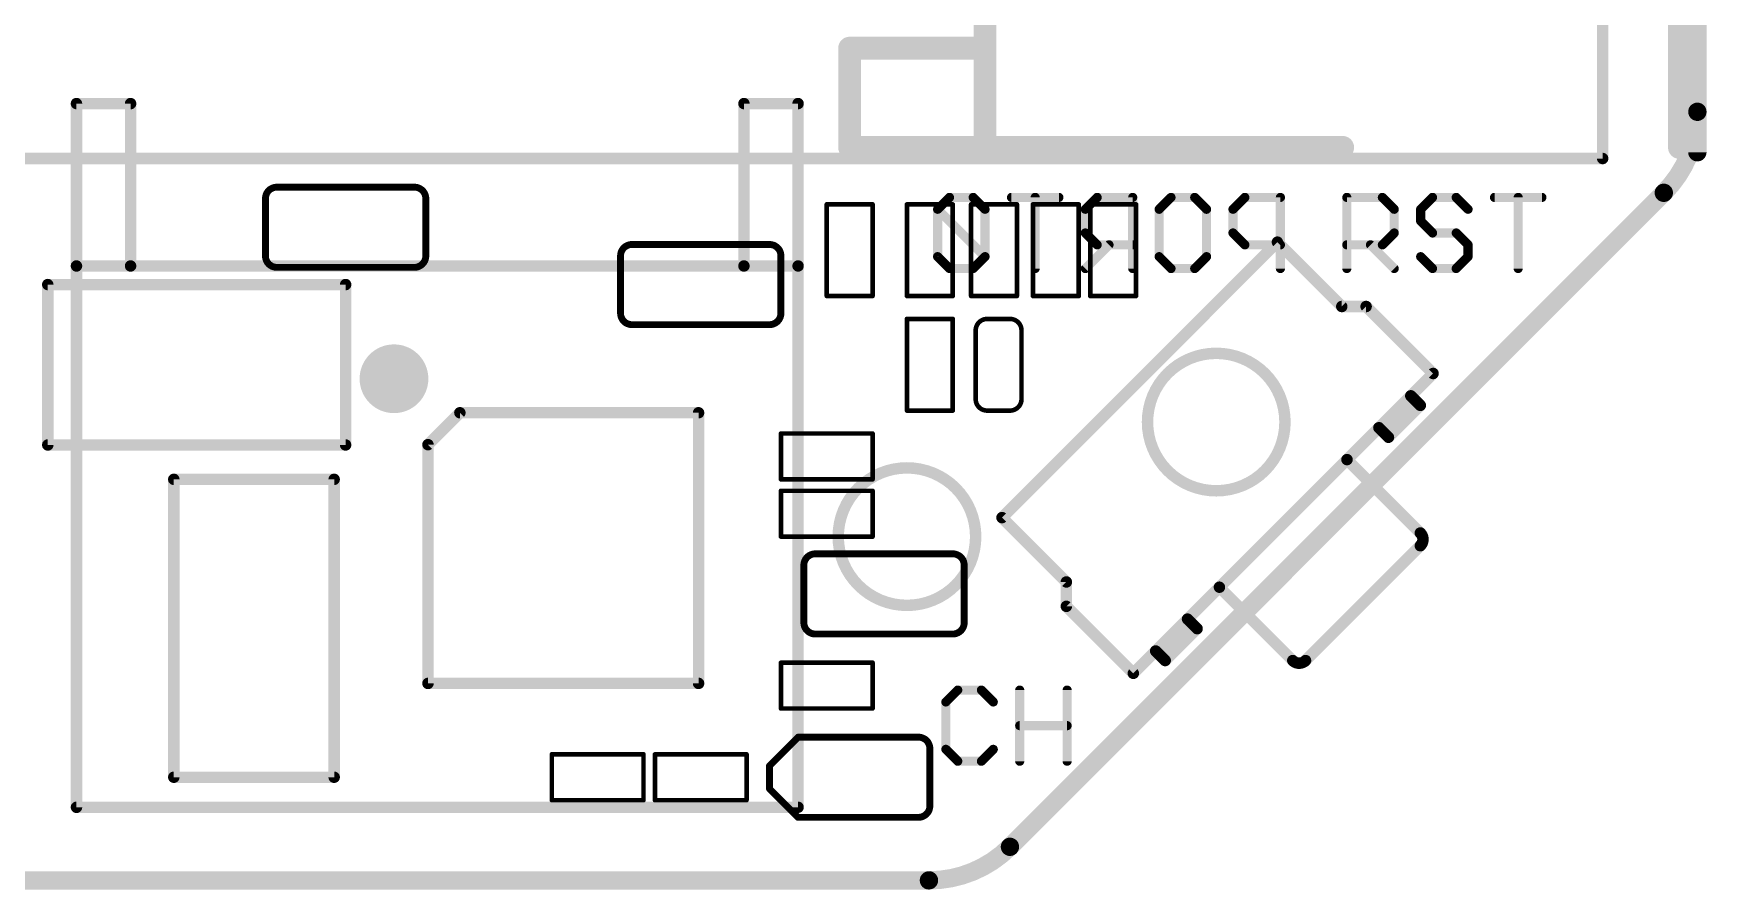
# Model space of a CAD drawing. Extents: x -0.5 to 59.7, y -5.4 to 61.3.
# Drawn here: x 9.62 to 28.17, y -0.1 to 9.39 of the extents above; entities that cross this region are included whole.
import ezdxf

# ---------------------------------------------------------------- set-up
doc = ezdxf.new("R2010")
doc.units = 0
for name, color, linetype in [('20', 213, 'CONTINUOUS'), ('21', 253, 'CONTINUOUS'), ('22', 140, 'CONTINUOUS')]:
    doc.layers.add(name, color=color, linetype=linetype)

msp = doc.modelspace()

# ---------------------------------------------------------------- linework, layer by layer
at = {"layer": '20', "const_width": 0.2032}
for points in [[(28.067, 8.519), (28.067, 26.797)], [(28.067, 8.519), (28.067, 8.0705)], [(20.446, 0.372), (27.695, 7.621)], [(6.2184, 0), (19.548, 0)]]:
    msp.add_lwpolyline(points, dxfattribs=at)
at = {"layer": '20'}
for points, const_width in [([(27.695, 7.621, 0.1989), (28.067, 8.519)], 0.2032), ([(28.1178, 8.519, 1), (28.0162, 8.519)], 0.1016), ([(28.1178, 8.519, 1), (28.0162, 8.519)], 0.1016), ([(28.0162, 8.519, 1), (28.1178, 8.519)], 0.1016), ([(28.0162, 8.0705, 1), (28.1178, 8.0705)], 0.1016), ([(27.6591, 7.6569, 1), (27.7309, 7.585)], 0.1016), ([(27.7309, 7.585, 1), (27.6591, 7.6569)], 0.1016), ([(19.548, 0, 0.1989), (20.446, 0.372)], 0.2032), ([(20.4101, 0.4079, 1), (20.482, 0.3361)], 0.1016), ([(20.482, 0.3361, 1), (20.4101, 0.4079)], 0.1016), ([(19.548, 0.0508, 1), (19.548, -0.0508)], 0.1016), ([(19.548, -0.0508, 1), (19.548, 0.0508)], 0.1016)]:
    msp.add_lwpolyline(points, format="xyb", dxfattribs=dict(at, const_width=const_width))
at = {"layer": '21'}
for points, const_width in [([(27.017, 8.001), (27.017, 22.101)], 0.127), ([(9.017, 8.001), (27.017, 8.001)], 0.127), ([(12.319, 7.6835), (13.843, 7.6835)], 0.0762), ([(24.1808, 6.7818), (24.1808, 7.5699)], 0.1016), ([(24.1808, 7.5699), (24.5748, 7.5699)], 0.1016), ([(24.5748, 7.5699), (24.7062, 7.4385)], 0.1016), ([(25.1307, 7.5699), (24.9994, 7.4385)], 0.1016), ([(25.3934, 7.5699), (25.1307, 7.5699)], 0.1016), ([(25.5248, 7.4385), (25.3934, 7.5699)], 0.1016), ([(25.818, 7.5699), (26.3433, 7.5699)], 0.1016), ([(26.0806, 6.7818), (26.0806, 7.5699)], 0.1016), ([(12.192, 6.9215), (12.192, 7.5565)], 0.0762), ([(13.97, 7.5565), (13.97, 6.9215)], 0.0762), ([(18.415, 7.493), (18.923, 7.493)], 0.0508), ([(18.415, 6.477), (18.415, 7.493)], 0.0508), ([(18.923, 7.493), (18.923, 6.477)], 0.0508), ([(19.304, 6.477), (19.304, 7.493)], 0.0508), ([(19.304, 7.493), (19.812, 7.493)], 0.0508), ([(19.812, 7.493), (19.812, 6.477)], 0.0508), ([(20.0152, 7.493), (20.5232, 7.493)], 0.0508), ([(20.0152, 6.477), (20.0152, 7.493)], 0.0508), ([(20.5232, 7.493), (20.5232, 6.477)], 0.0508), ([(20.701, 6.477), (20.701, 7.493)], 0.0508), ([(20.701, 7.493), (21.209, 7.493)], 0.0508), ([(21.209, 7.493), (21.209, 6.477)], 0.0508), ([(21.336, 7.493), (21.844, 7.493)], 0.0508), ([(21.336, 6.477), (21.336, 7.493)], 0.0508), ([(21.844, 7.493), (21.844, 6.477)], 0.0508), ([(24.7062, 7.4385), (24.7062, 7.1758)], 0.1016), ([(24.9994, 7.4385), (24.9994, 7.3072)], 0.1016), ([(24.9994, 7.3072), (25.1307, 7.1758)], 0.1016), ([(16.256, 7.0485), (17.78, 7.0485)], 0.0762), ([(20.3578, 4.0209), (23.4111, 7.0742)], 0.127), ([(23.4111, 7.0742), (24.1246, 6.3607)], 0.127), ([(24.5748, 7.0445), (24.1808, 7.0445)], 0.1016), ([(24.4435, 7.0445), (24.7062, 6.7818)], 0.1016), ([(24.7062, 7.1758), (24.5748, 7.0445)], 0.1016), ([(25.1307, 7.1758), (25.3934, 7.1758)], 0.1016), ([(25.3934, 7.1758), (25.5248, 7.0445)], 0.1016), ([(25.5248, 7.0445), (25.5248, 6.9131)], 0.1016), ([(16.129, 6.2865), (16.129, 6.9215)], 0.0762), ([(17.907, 6.9215), (17.907, 6.2865)], 0.0762), ([(25.1307, 6.7818), (24.9994, 6.9131)], 0.1016), ([(25.5248, 6.9131), (25.3934, 6.7818)], 0.1016), ([(13.843, 6.7945), (12.319, 6.7945)], 0.0762), ([(25.3934, 6.7818), (25.1307, 6.7818)], 0.1016), ([(9.779, 4.826), (9.779, 6.604)], 0.127), ([(9.779, 6.604), (13.081, 6.604)], 0.127), ([(13.081, 6.604), (13.081, 4.826)], 0.127), ([(18.923, 6.477), (18.415, 6.477)], 0.0508), ([(19.812, 6.477), (19.304, 6.477)], 0.0508), ([(20.5232, 6.477), (20.0152, 6.477)], 0.0508), ([(21.209, 6.477), (20.701, 6.477)], 0.0508), ([(21.844, 6.477), (21.336, 6.477)], 0.0508), ([(24.1246, 6.3607), (24.3947, 6.3607)], 0.127), ([(24.3947, 6.3607), (25.1372, 5.6182)], 0.127), ([(17.78, 6.1595), (16.256, 6.1595)], 0.0762), ([(19.304, 6.223), (19.812, 6.223)], 0.0508), ([(19.304, 5.207), (19.304, 6.223)], 0.0508), ([(19.812, 6.223), (19.812, 5.207)], 0.0508), ([(20.066, 5.334), (20.066, 6.096)], 0.0508), ([(20.193, 6.223), (20.447, 6.223)], 0.0508), ([(20.574, 6.096), (20.574, 5.334)], 0.0508), ([(24.8897, 5.3708), (25.1372, 5.6182)], 0.127), ([(24.5361, 5.0172), (24.8897, 5.3708)], 0.127), ([(24.9957, 5.2647), (24.8897, 5.3708)], 0.127), ([(13.994, 4.8294), (14.3476, 5.183)], 0.127), ([(14.3476, 5.183), (16.994, 5.183)], 0.127), ([(16.994, 5.183), (16.994, 2.183)], 0.127), ([(19.812, 5.207), (19.304, 5.207)], 0.0508), ([(20.447, 5.207), (20.193, 5.207)], 0.0508), ([(24.6422, 4.9111), (24.9957, 5.2647)], 0.127), ([(24.6422, 4.9818), (24.925, 5.2647)], 0.127), ([(24.1826, 4.6636), (24.5361, 5.0172)], 0.127), ([(24.5361, 5.0172), (24.6422, 4.9111)], 0.127), ([(13.081, 4.826), (9.779, 4.826)], 0.127), ([(13.994, 2.183), (13.994, 4.8294)], 0.127), ([(17.907, 4.445), (17.907, 4.953)], 0.0508), ([(17.907, 4.953), (18.923, 4.953)], 0.0508), ([(18.923, 4.953), (18.923, 4.445)], 0.0508), ([(24.1826, 4.6636), (22.7684, 3.2494)], 0.127), ([(24.1826, 4.6636), (24.9957, 3.8505)], 0.127), ([(11.176, 1.143), (11.176, 4.445)], 0.127), ([(11.176, 4.445), (12.954, 4.445)], 0.127), ([(12.954, 4.445), (12.954, 1.143)], 0.127), ([(18.923, 4.445), (17.907, 4.445)], 0.0508), ([(17.907, 3.81), (17.907, 4.318)], 0.0508), ([(17.907, 4.318), (18.923, 4.318)], 0.0508), ([(18.923, 4.318), (18.923, 3.81)], 0.0508), ([(21.0713, 3.3074), (20.3578, 4.0209)], 0.127), ([(18.923, 3.81), (17.907, 3.81)], 0.0508), ([(24.9957, 3.709), (23.7229, 2.4363)], 0.127), ([(18.161, 2.8575), (18.161, 3.4925)], 0.0762), ([(18.288, 3.6195), (19.812, 3.6195)], 0.0762), ([(19.939, 3.4925), (19.939, 2.8575)], 0.0762), ([(21.0713, 3.0373), (21.0713, 3.3074)], 0.127), ([(22.7684, 3.2494), (22.4148, 2.8959)], 0.127), ([(23.5815, 2.4363), (22.7684, 3.2494)], 0.127), ([(21.8138, 2.2948), (21.0713, 3.0373)], 0.127), ([(22.4148, 2.8959), (22.0612, 2.5423)], 0.127), ([(22.5209, 2.7898), (22.1673, 2.4363)], 0.127), ([(22.4502, 2.7898), (22.1673, 2.507)], 0.127), ([(22.4148, 2.8959), (22.5209, 2.7898)], 0.127), ([(19.812, 2.7305), (18.288, 2.7305)], 0.0762), ([(22.0612, 2.5423), (21.8138, 2.2948)], 0.127), ([(22.1673, 2.4363), (22.0612, 2.5423)], 0.127), ([(17.907, 1.905), (17.907, 2.413)], 0.0508), ([(17.907, 2.413), (18.923, 2.413)], 0.0508), ([(18.923, 2.413), (18.923, 1.905)], 0.0508), ([(16.994, 2.183), (13.994, 2.183)], 0.127), ([(19.8671, 2.1089), (19.7358, 1.9775)], 0.1016), ([(20.1298, 2.1089), (19.8671, 2.1089)], 0.1016), ([(20.2612, 1.9775), (20.1298, 2.1089)], 0.1016), ([(20.5544, 1.3208), (20.5544, 2.1089)], 0.1016), ([(21.0798, 2.1089), (21.0798, 1.3208)], 0.1016), ([(18.923, 1.905), (17.907, 1.905)], 0.0508), ([(19.7358, 1.9775), (19.7358, 1.4521)], 0.1016), ([(20.5544, 1.7148), (21.0798, 1.7148)], 0.1016), ([(17.78, 1.27), (18.0975, 1.5875)], 0.0762), ([(18.0975, 1.5875), (19.431, 1.5875)], 0.0762), ([(19.558, 1.4605), (19.558, 0.8255)], 0.0762), ([(19.7358, 1.4521), (19.8671, 1.3208)], 0.1016), ([(20.1298, 1.3208), (20.2612, 1.4521)], 0.1016), ([(15.367, 0.889), (15.367, 1.397)], 0.0508), ([(15.367, 1.397), (16.383, 1.397)], 0.0508), ([(16.383, 1.397), (16.383, 0.889)], 0.0508), ([(16.51, 0.889), (16.51, 1.397)], 0.0508), ([(16.51, 1.397), (17.526, 1.397)], 0.0508), ([(17.526, 1.397), (17.526, 0.889)], 0.0508), ([(17.78, 1.016), (17.78, 1.27)], 0.0762), ([(19.8671, 1.3208), (20.1298, 1.3208)], 0.1016), ([(12.954, 1.143), (11.176, 1.143)], 0.127), ([(18.0975, 0.6985), (17.78, 1.016)], 0.0762), ([(16.383, 0.889), (15.367, 0.889)], 0.0508), ([(17.526, 0.889), (16.51, 0.889)], 0.0508), ([(19.431, 0.6985), (18.0975, 0.6985)], 0.0762)]:
    msp.add_lwpolyline(points, dxfattribs=dict(at, const_width=const_width))
for points, const_width in [([(26.9853, 8.001, 1), (27.0488, 8.001)], 0.0635), ([(27.017, 7.9693, 1), (27.017, 8.0328)], 0.0635), ([(12.319, 7.6835, 0.4142), (12.192, 7.5565)], 0.0762), ([(12.319, 7.7026, 1), (12.319, 7.6645)], 0.0381), ([(12.319, 7.6645, 1), (12.319, 7.7026)], 0.0381), ([(13.843, 7.7026, 1), (13.843, 7.6645)], 0.0381), ([(13.97, 7.5565, 0.4142), (13.843, 7.6835)], 0.0762), ([(13.843, 7.6645, 1), (13.843, 7.7026)], 0.0381), ([(24.2062, 7.5699, 1), (24.1554, 7.5699)], 0.0508), ([(24.1808, 7.5953, 1), (24.1808, 7.5445)], 0.0508), ([(24.5928, 7.5878, 1), (24.5569, 7.5519)], 0.0508), ([(24.5748, 7.5445, 1), (24.5748, 7.5953)], 0.0508), ([(25.1307, 7.5953, 1), (25.1307, 7.5445)], 0.0508), ([(25.1487, 7.5519, 1), (25.1128, 7.5878)], 0.0508), ([(25.4114, 7.5878, 1), (25.3755, 7.5519)], 0.0508), ([(25.3934, 7.5445, 1), (25.3934, 7.5953)], 0.0508), ([(25.818, 7.5953, 1), (25.818, 7.5445)], 0.0508), ([(26.106, 7.5699, 1), (26.0552, 7.5699)], 0.0508), ([(26.3433, 7.5445, 1), (26.3433, 7.5953)], 0.0508), ([(12.2111, 7.5565, 1), (12.173, 7.5565)], 0.0381), ([(12.173, 7.5565, 1), (12.2111, 7.5565)], 0.0381), ([(13.9891, 7.5565, 1), (13.951, 7.5565)], 0.0381), ([(13.951, 7.5565, 1), (13.9891, 7.5565)], 0.0381), ([(18.415, 7.5057, 1), (18.415, 7.4803)], 0.0254), ([(18.4277, 7.493, 1), (18.4023, 7.493)], 0.0254), ([(18.9357, 7.493, 1), (18.9103, 7.493)], 0.0254), ([(18.923, 7.4803, 1), (18.923, 7.5057)], 0.0254), ([(19.3167, 7.493, 1), (19.2913, 7.493)], 0.0254), ([(19.304, 7.5057, 1), (19.304, 7.4803)], 0.0254), ([(19.8247, 7.493, 1), (19.7993, 7.493)], 0.0254), ([(19.812, 7.4803, 1), (19.812, 7.5057)], 0.0254), ([(20.0152, 7.5057, 1), (20.0152, 7.4803)], 0.0254), ([(20.0279, 7.493, 1), (20.0025, 7.493)], 0.0254), ([(20.5359, 7.493, 1), (20.5105, 7.493)], 0.0254), ([(20.5232, 7.4803, 1), (20.5232, 7.5057)], 0.0254), ([(20.7137, 7.493, 1), (20.6883, 7.493)], 0.0254), ([(20.701, 7.5057, 1), (20.701, 7.4803)], 0.0254), ([(21.2217, 7.493, 1), (21.1963, 7.493)], 0.0254), ([(21.209, 7.4803, 1), (21.209, 7.5057)], 0.0254), ([(21.336, 7.5057, 1), (21.336, 7.4803)], 0.0254), ([(21.3487, 7.493, 1), (21.3233, 7.493)], 0.0254), ([(21.8567, 7.493, 1), (21.8313, 7.493)], 0.0254), ([(21.844, 7.4803, 1), (21.844, 7.5057)], 0.0254), ([(24.7316, 7.4385, 1), (24.6808, 7.4385)], 0.0508), ([(24.6882, 7.4206, 1), (24.7241, 7.4565)], 0.0508), ([(25.0248, 7.4385, 1), (24.974, 7.4385)], 0.0508), ([(24.9814, 7.4565, 1), (25.0173, 7.4206)], 0.0508), ([(25.5068, 7.4206, 1), (25.5427, 7.4565)], 0.0508), ([(25.0173, 7.3251, 1), (24.9814, 7.2892)], 0.0508), ([(24.974, 7.3072, 1), (25.0248, 7.3072)], 0.0508), ([(16.256, 7.0485, 0.4142), (16.129, 6.9215)], 0.0762), ([(16.256, 7.0676, 1), (16.256, 7.0295)], 0.0381), ([(16.256, 7.0295, 1), (16.256, 7.0676)], 0.0381), ([(17.907, 6.9215, 0.4142), (17.78, 7.0485)], 0.0762), ([(17.78, 7.0676, 1), (17.78, 7.0295)], 0.0381), ([(17.78, 7.0295, 1), (17.78, 7.0676)], 0.0381), ([(23.4336, 7.0966, 1), (23.3887, 7.0517)], 0.0635), ([(23.4336, 7.0517, 1), (23.3887, 7.0966)], 0.0635), ([(24.1808, 7.0699, 1), (24.1808, 7.0191)], 0.0508), ([(24.4615, 7.0625, 1), (24.4255, 7.0265)], 0.0508), ([(24.5569, 7.0625, 1), (24.5928, 7.0265)], 0.0508), ([(24.5748, 7.0191, 1), (24.5748, 7.0699)], 0.0508), ([(24.6808, 7.1758, 1), (24.7316, 7.1758)], 0.0508), ([(24.7241, 7.1579, 1), (24.6882, 7.1938)], 0.0508), ([(25.1307, 7.2012, 1), (25.1307, 7.1504)], 0.0508), ([(25.1128, 7.1579, 1), (25.1487, 7.1938)], 0.0508), ([(25.4114, 7.1938, 1), (25.3755, 7.1579)], 0.0508), ([(25.3934, 7.1504, 1), (25.3934, 7.2012)], 0.0508), ([(25.5502, 7.0445, 1), (25.4994, 7.0445)], 0.0508), ([(25.5068, 7.0265, 1), (25.5427, 7.0625)], 0.0508), ([(12.192, 6.9215, 0.4142), (12.319, 6.7945)], 0.0762), ([(12.2111, 6.9215, 1), (12.173, 6.9215)], 0.0381), ([(12.173, 6.9215, 1), (12.2111, 6.9215)], 0.0381), ([(13.843, 6.7945, 0.4142), (13.97, 6.9215)], 0.0762), ([(13.9891, 6.9215, 1), (13.951, 6.9215)], 0.0381), ([(13.951, 6.9215, 1), (13.9891, 6.9215)], 0.0381), ([(16.1481, 6.9215, 1), (16.11, 6.9215)], 0.0381), ([(16.11, 6.9215, 1), (16.1481, 6.9215)], 0.0381), ([(17.9261, 6.9215, 1), (17.888, 6.9215)], 0.0381), ([(17.888, 6.9215, 1), (17.9261, 6.9215)], 0.0381), ([(25.0173, 6.9311, 1), (24.9814, 6.8952)], 0.0508), ([(25.4994, 6.9131, 1), (25.5502, 6.9131)], 0.0508), ([(25.5427, 6.8952, 1), (25.5068, 6.9311)], 0.0508), ([(12.319, 6.8136, 1), (12.319, 6.7755)], 0.0381), ([(12.319, 6.7755, 1), (12.319, 6.8136)], 0.0381), ([(13.843, 6.8136, 1), (13.843, 6.7755)], 0.0381), ([(13.843, 6.7755, 1), (13.843, 6.8136)], 0.0381), ([(24.1554, 6.7818, 1), (24.2062, 6.7818)], 0.0508), ([(24.6882, 6.7638, 1), (24.7241, 6.7998)], 0.0508), ([(25.1307, 6.8072, 1), (25.1307, 6.7564)], 0.0508), ([(25.1128, 6.7638, 1), (25.1487, 6.7998)], 0.0508), ([(25.3755, 6.7998, 1), (25.4114, 6.7638)], 0.0508), ([(25.3934, 6.7564, 1), (25.3934, 6.8072)], 0.0508), ([(26.0552, 6.7818, 1), (26.106, 6.7818)], 0.0508), ([(9.8108, 6.604, 1), (9.7472, 6.604)], 0.0635), ([(9.779, 6.6357, 1), (9.779, 6.5723)], 0.0635), ([(13.1128, 6.604, 1), (13.0493, 6.604)], 0.0635), ([(13.081, 6.5723, 1), (13.081, 6.6357)], 0.0635), ([(18.415, 6.4897, 1), (18.415, 6.4643)], 0.0254), ([(18.923, 6.4643, 1), (18.923, 6.4897)], 0.0254), ([(19.304, 6.4897, 1), (19.304, 6.4643)], 0.0254), ([(19.812, 6.4643, 1), (19.812, 6.4897)], 0.0254), ([(20.0152, 6.4897, 1), (20.0152, 6.4643)], 0.0254), ([(20.5232, 6.4643, 1), (20.5232, 6.4897)], 0.0254), ([(20.701, 6.4897, 1), (20.701, 6.4643)], 0.0254), ([(21.209, 6.4643, 1), (21.209, 6.4897)], 0.0254), ([(21.336, 6.4897, 1), (21.336, 6.4643)], 0.0254), ([(21.844, 6.4643, 1), (21.844, 6.4897)], 0.0254), ([(16.129, 6.2865, 0.4142), (16.256, 6.1595)], 0.0762), ([(16.1481, 6.2865, 1), (16.11, 6.2865)], 0.0381), ([(17.78, 6.1595, 0.4142), (17.907, 6.2865)], 0.0762), ([(17.9261, 6.2865, 1), (17.888, 6.2865)], 0.0381), ([(18.4023, 6.477, 1), (18.4277, 6.477)], 0.0254), ([(18.9103, 6.477, 1), (18.9357, 6.477)], 0.0254), ([(19.2913, 6.477, 1), (19.3167, 6.477)], 0.0254), ([(19.7993, 6.477, 1), (19.8247, 6.477)], 0.0254), ([(20.0025, 6.477, 1), (20.0279, 6.477)], 0.0254), ([(20.5105, 6.477, 1), (20.5359, 6.477)], 0.0254), ([(20.6883, 6.477, 1), (20.7137, 6.477)], 0.0254), ([(21.1963, 6.477, 1), (21.2217, 6.477)], 0.0254), ([(21.3233, 6.477, 1), (21.3487, 6.477)], 0.0254), ([(21.8313, 6.477, 1), (21.8567, 6.477)], 0.0254), ([(24.1246, 6.3925, 1), (24.1246, 6.329)], 0.0635), ([(24.1021, 6.3382, 1), (24.147, 6.3832)], 0.0635), ([(24.4172, 6.3832, 1), (24.3722, 6.3382)], 0.0635), ([(24.3947, 6.329, 1), (24.3947, 6.3925)], 0.0635), ([(16.11, 6.2865, 1), (16.1481, 6.2865)], 0.0381), ([(16.256, 6.1786, 1), (16.256, 6.1405)], 0.0381), ([(16.256, 6.1405, 1), (16.256, 6.1786)], 0.0381), ([(17.78, 6.1786, 1), (17.78, 6.1405)], 0.0381), ([(17.78, 6.1405, 1), (17.78, 6.1786)], 0.0381), ([(17.888, 6.2865, 1), (17.9261, 6.2865)], 0.0381), ([(19.304, 6.2357, 1), (19.304, 6.2103)], 0.0254), ([(19.3167, 6.223, 1), (19.2913, 6.223)], 0.0254), ([(19.8247, 6.223, 1), (19.7993, 6.223)], 0.0254), ([(19.812, 6.2103, 1), (19.812, 6.2357)], 0.0254), ([(20.193, 6.223, 0.4142), (20.066, 6.096)], 0.0508), ([(20.0787, 6.096, 1), (20.0533, 6.096)], 0.0254), ([(20.193, 6.2357, 1), (20.193, 6.2103)], 0.0254), ([(20.193, 6.2103, 1), (20.193, 6.2357)], 0.0254), ([(20.574, 6.096, 0.4142), (20.447, 6.223)], 0.0508), ([(20.447, 6.2357, 1), (20.447, 6.2103)], 0.0254), ([(20.447, 6.2103, 1), (20.447, 6.2357)], 0.0254), ([(20.5867, 6.096, 1), (20.5613, 6.096)], 0.0254), ([(13.617, 5.3695, 1), (13.617, 5.7505, 1), (13.617, 5.3695)], 0.381), ([(20.0533, 6.096, 1), (20.0787, 6.096)], 0.0254), ([(20.5613, 6.096, 1), (20.5867, 6.096)], 0.0254), ([(25.1596, 5.5958, 1), (25.1147, 5.6407)], 0.0635), ([(25.1147, 5.5958, 1), (25.1596, 5.6407)], 0.0635), ([(24.9121, 5.3932, 1), (24.8672, 5.3483)], 0.0635), ([(24.8672, 5.3932, 1), (24.9121, 5.3483)], 0.0635), ([(24.9121, 5.3483, 1), (24.8672, 5.3932)], 0.0635), ([(14.3476, 5.2147, 1), (14.3476, 5.1513)], 0.0635), ([(14.37, 5.1605, 1), (14.3251, 5.2055)], 0.0635), ([(17.0257, 5.183, 1), (16.9623, 5.183)], 0.0635), ([(16.994, 5.1513, 1), (16.994, 5.2147)], 0.0635), ([(19.304, 5.2197, 1), (19.304, 5.1943)], 0.0254), ([(19.2913, 5.207, 1), (19.3167, 5.207)], 0.0254), ([(19.7993, 5.207, 1), (19.8247, 5.207)], 0.0254), ([(19.812, 5.1943, 1), (19.812, 5.2197)], 0.0254), ([(20.066, 5.334, 0.4142), (20.193, 5.207)], 0.0508), ([(20.0787, 5.334, 1), (20.0533, 5.334)], 0.0254), ([(20.0533, 5.334, 1), (20.0787, 5.334)], 0.0254), ([(20.193, 5.2197, 1), (20.193, 5.1943)], 0.0254), ([(20.193, 5.1943, 1), (20.193, 5.2197)], 0.0254), ([(20.447, 5.207, 0.4142), (20.574, 5.334)], 0.0508), ([(20.447, 5.2197, 1), (20.447, 5.1943)], 0.0254), ([(20.447, 5.1943, 1), (20.447, 5.2197)], 0.0254), ([(20.5867, 5.334, 1), (20.5613, 5.334)], 0.0254), ([(20.5613, 5.334, 1), (20.5867, 5.334)], 0.0254), ([(24.9475, 5.2422, 1), (24.9026, 5.2871)], 0.0635), ([(25.0182, 5.2422, 1), (24.9733, 5.2871)], 0.0635), ([(24.9733, 5.2422, 1), (25.0182, 5.2871)], 0.0635), ([(24.5586, 5.0396, 1), (24.5137, 4.9947)], 0.0635), ([(24.5137, 5.0396, 1), (24.5586, 4.9947)], 0.0635), ([(24.5586, 4.9947, 1), (24.5137, 5.0396)], 0.0635), ([(24.6197, 5.0043, 1), (24.6646, 4.9594)], 0.0635), ([(9.7472, 4.826, 1), (9.8108, 4.826)], 0.0635), ([(9.779, 4.8578, 1), (9.779, 4.7943)], 0.0635), ([(13.0493, 4.826, 1), (13.1128, 4.826)], 0.0635), ([(13.081, 4.7943, 1), (13.081, 4.8578)], 0.0635), ([(13.9715, 4.8519, 1), (14.0165, 4.807)], 0.0635), ([(14.0258, 4.8294, 1), (13.9623, 4.8294)], 0.0635), ([(17.9197, 4.953, 1), (17.8943, 4.953)], 0.0254), ([(17.907, 4.9657, 1), (17.907, 4.9403)], 0.0254), ([(18.9357, 4.953, 1), (18.9103, 4.953)], 0.0254), ([(18.923, 4.9403, 1), (18.923, 4.9657)], 0.0254), ([(24.6197, 4.9336, 1), (24.6646, 4.8887)], 0.0635), ([(24.6197, 4.8887, 1), (24.6646, 4.9336)], 0.0635), ([(24.205, 4.6861, 1), (24.1601, 4.6412)], 0.0635), ([(24.1601, 4.6861, 1), (24.205, 4.6412)], 0.0635), ([(24.205, 4.6412, 1), (24.1601, 4.6861)], 0.0635), ([(11.2078, 4.445, 1), (11.1442, 4.445)], 0.0635), ([(11.176, 4.4768, 1), (11.176, 4.4133)], 0.0635), ([(12.9858, 4.445, 1), (12.9223, 4.445)], 0.0635), ([(12.954, 4.4133, 1), (12.954, 4.4768)], 0.0635), ([(17.907, 4.4577, 1), (17.907, 4.4323)], 0.0254), ([(17.8943, 4.445, 1), (17.9197, 4.445)], 0.0254), ([(18.9103, 4.445, 1), (18.9357, 4.445)], 0.0254), ([(18.923, 4.4323, 1), (18.923, 4.4577)], 0.0254), ([(17.9197, 4.318, 1), (17.8943, 4.318)], 0.0254), ([(17.907, 4.3307, 1), (17.907, 4.3053)], 0.0254), ([(18.9357, 4.318, 1), (18.9103, 4.318)], 0.0254), ([(18.923, 4.3053, 1), (18.923, 4.3307)], 0.0254), ([(20.3803, 4.0433, 1), (20.3354, 3.9984)], 0.0635), ([(20.3354, 4.0433, 1), (20.3803, 3.9984)], 0.0635), ([(24.9957, 3.709, 0.4142), (24.9957, 3.8505)], 0.127), ([(25.0182, 3.8729, 1), (24.9733, 3.828)], 0.0635), ([(24.9733, 3.828, 1), (25.0182, 3.8729)], 0.0635), ([(17.907, 3.8227, 1), (17.907, 3.7973)], 0.0254), ([(17.8943, 3.81, 1), (17.9197, 3.81)], 0.0254), ([(18.9103, 3.81, 1), (18.9357, 3.81)], 0.0254), ([(18.923, 3.7973, 1), (18.923, 3.8227)], 0.0254), ([(24.9733, 3.7315, 1), (25.0182, 3.6866)], 0.0635), ([(25.0182, 3.6866, 1), (24.9733, 3.7315)], 0.0635), ([(18.288, 3.6195, 0.4142), (18.161, 3.4925)], 0.0762), ([(18.1801, 3.4925, 1), (18.142, 3.4925)], 0.0381), ([(18.288, 3.6386, 1), (18.288, 3.6005)], 0.0381), ([(18.288, 3.6005, 1), (18.288, 3.6386)], 0.0381), ([(19.939, 3.4925, 0.4142), (19.812, 3.6195)], 0.0762), ([(19.812, 3.6386, 1), (19.812, 3.6005)], 0.0381), ([(19.812, 3.6005, 1), (19.812, 3.6386)], 0.0381), ([(19.9581, 3.4925, 1), (19.92, 3.4925)], 0.0381), ([(18.142, 3.4925, 1), (18.1801, 3.4925)], 0.0381), ([(19.92, 3.4925, 1), (19.9581, 3.4925)], 0.0381), ([(21.103, 3.3074, 1), (21.0395, 3.3074)], 0.0635), ([(21.0488, 3.285, 1), (21.0937, 3.3299)], 0.0635), ([(22.7908, 3.2719, 1), (22.7459, 3.227)], 0.0635), ([(22.7459, 3.2719, 1), (22.7908, 3.227)], 0.0635), ([(22.7908, 3.227, 1), (22.7459, 3.2719)], 0.0635), ([(21.0395, 3.0373, 1), (21.103, 3.0373)], 0.0635), ([(21.0937, 3.0597, 1), (21.0488, 3.0148)], 0.0635), ([(18.161, 2.8575, 0.4142), (18.288, 2.7305)], 0.0762), ([(18.1801, 2.8575, 1), (18.142, 2.8575)], 0.0381), ([(18.142, 2.8575, 1), (18.1801, 2.8575)], 0.0381), ([(19.812, 2.7305, 0.4142), (19.939, 2.8575)], 0.0762), ([(19.9581, 2.8575, 1), (19.92, 2.8575)], 0.0381), ([(19.92, 2.8575, 1), (19.9581, 2.8575)], 0.0381), ([(22.4373, 2.9183, 1), (22.3923, 2.8734)], 0.0635), ([(22.3923, 2.9183, 1), (22.4373, 2.8734)], 0.0635), ([(22.4373, 2.8734, 1), (22.3923, 2.9183)], 0.0635), ([(22.4726, 2.7674, 1), (22.4277, 2.8123)], 0.0635), ([(22.5433, 2.7674, 1), (22.4984, 2.8123)], 0.0635), ([(22.4984, 2.7674, 1), (22.5433, 2.8123)], 0.0635), ([(18.288, 2.7496, 1), (18.288, 2.7115)], 0.0381), ([(18.288, 2.7115, 1), (18.288, 2.7496)], 0.0381), ([(19.812, 2.7496, 1), (19.812, 2.7115)], 0.0381), ([(19.812, 2.7115, 1), (19.812, 2.7496)], 0.0381), ([(22.0837, 2.5648, 1), (22.0388, 2.5199)], 0.0635), ([(22.0837, 2.5199, 1), (22.0388, 2.5648)], 0.0635), ([(17.9197, 2.413, 1), (17.8943, 2.413)], 0.0254), ([(17.907, 2.4257, 1), (17.907, 2.4003)], 0.0254), ([(18.9357, 2.413, 1), (18.9103, 2.413)], 0.0254), ([(18.923, 2.4003, 1), (18.923, 2.4257)], 0.0254), ([(22.0388, 2.5648, 1), (22.0837, 2.5199)], 0.0635), ([(22.1449, 2.5294, 1), (22.1898, 2.4845)], 0.0635), ([(22.1449, 2.4587, 1), (22.1898, 2.4138)], 0.0635), ([(22.1449, 2.4138, 1), (22.1898, 2.4587)], 0.0635), ([(23.5815, 2.4363, 0.4142), (23.7229, 2.4363)], 0.127), ([(23.604, 2.4587, 1), (23.5591, 2.4138)], 0.0635), ([(23.5591, 2.4138, 1), (23.604, 2.4587)], 0.0635), ([(23.7005, 2.4587, 1), (23.7454, 2.4138)], 0.0635), ([(23.7454, 2.4138, 1), (23.7005, 2.4587)], 0.0635), ([(13.994, 2.2148, 1), (13.994, 2.1513)], 0.0635), ([(16.994, 2.1513, 1), (16.994, 2.2148)], 0.0635), ([(21.7913, 2.3173, 1), (21.8362, 2.2724)], 0.0635), ([(21.7913, 2.2724, 1), (21.8362, 2.3173)], 0.0635), ([(13.9623, 2.183, 1), (14.0258, 2.183)], 0.0635), ([(16.9623, 2.183, 1), (17.0257, 2.183)], 0.0635), ([(19.8671, 2.1343, 1), (19.8671, 2.0835)], 0.0508), ([(19.8851, 2.0909, 1), (19.8492, 2.1268)], 0.0508), ([(20.1478, 2.1268, 1), (20.1119, 2.0909)], 0.0508), ([(20.1298, 2.0835, 1), (20.1298, 2.1343)], 0.0508), ([(20.5798, 2.1089, 1), (20.529, 2.1089)], 0.0508), ([(21.1052, 2.1089, 1), (21.0544, 2.1089)], 0.0508), ([(17.907, 1.9177, 1), (17.907, 1.8923)], 0.0254), ([(17.8943, 1.905, 1), (17.9197, 1.905)], 0.0254), ([(18.9103, 1.905, 1), (18.9357, 1.905)], 0.0254), ([(18.923, 1.8923, 1), (18.923, 1.9177)], 0.0254), ([(19.7612, 1.9775, 1), (19.7104, 1.9775)], 0.0508), ([(19.7178, 1.9955, 1), (19.7538, 1.9596)], 0.0508), ([(20.2432, 1.9596, 1), (20.2791, 1.9955)], 0.0508), ([(20.5544, 1.7402, 1), (20.5544, 1.6894)], 0.0508), ([(21.0798, 1.6894, 1), (21.0798, 1.7402)], 0.0508), ([(18.0975, 1.6066, 1), (18.0975, 1.5685)], 0.0381), ([(18.111, 1.574, 1), (18.084, 1.601)], 0.0381), ([(19.431, 1.6066, 1), (19.431, 1.5685)], 0.0381), ([(19.558, 1.4605, 0.4142), (19.431, 1.5875)], 0.0762), ([(19.431, 1.5685, 1), (19.431, 1.6066)], 0.0381), ([(19.577, 1.4605, 1), (19.5389, 1.4605)], 0.0381), ([(19.7538, 1.4701, 1), (19.7178, 1.4342)], 0.0508), ([(20.2791, 1.4342, 1), (20.2432, 1.4701)], 0.0508), ([(15.3797, 1.397, 1), (15.3543, 1.397)], 0.0254), ([(15.367, 1.4097, 1), (15.367, 1.3843)], 0.0254), ([(16.3957, 1.397, 1), (16.3703, 1.397)], 0.0254), ([(16.383, 1.3843, 1), (16.383, 1.4097)], 0.0254), ([(16.5227, 1.397, 1), (16.4973, 1.397)], 0.0254), ([(16.51, 1.4097, 1), (16.51, 1.3843)], 0.0254), ([(17.5387, 1.397, 1), (17.5133, 1.397)], 0.0254), ([(17.526, 1.3843, 1), (17.526, 1.4097)], 0.0254), ([(17.7991, 1.27, 1), (17.761, 1.27)], 0.0381), ([(17.7665, 1.2835, 1), (17.7935, 1.2565)], 0.0381), ([(19.5389, 1.4605, 1), (19.577, 1.4605)], 0.0381), ([(19.7104, 1.4521, 1), (19.7612, 1.4521)], 0.0508), ([(19.8671, 1.3462, 1), (19.8671, 1.2954)], 0.0508), ([(19.8492, 1.3028, 1), (19.8851, 1.3388)], 0.0508), ([(20.1119, 1.3388, 1), (20.1478, 1.3028)], 0.0508), ([(20.1298, 1.2954, 1), (20.1298, 1.3462)], 0.0508), ([(20.529, 1.3208, 1), (20.5798, 1.3208)], 0.0508), ([(21.0544, 1.3208, 1), (21.1052, 1.3208)], 0.0508), ([(11.1442, 1.143, 1), (11.2078, 1.143)], 0.0635), ([(11.176, 1.1747, 1), (11.176, 1.1113)], 0.0635), ([(12.9223, 1.143, 1), (12.9858, 1.143)], 0.0635), ([(12.954, 1.1113, 1), (12.954, 1.1747)], 0.0635), ([(17.7935, 1.0295, 1), (17.7665, 1.0025)], 0.0381), ([(17.761, 1.016, 1), (17.7991, 1.016)], 0.0381), ([(15.367, 0.9017, 1), (15.367, 0.8763)], 0.0254), ([(15.3543, 0.889, 1), (15.3797, 0.889)], 0.0254), ([(16.3703, 0.889, 1), (16.3957, 0.889)], 0.0254), ([(16.383, 0.8763, 1), (16.383, 0.9017)], 0.0254), ([(16.51, 0.9017, 1), (16.51, 0.8763)], 0.0254), ([(16.4973, 0.889, 1), (16.5227, 0.889)], 0.0254), ([(17.5133, 0.889, 1), (17.5387, 0.889)], 0.0254), ([(17.526, 0.8763, 1), (17.526, 0.9017)], 0.0254), ([(19.431, 0.6985, 0.4142), (19.558, 0.8255)], 0.0762), ([(19.577, 0.8255, 1), (19.5389, 0.8255)], 0.0381), ([(19.5389, 0.8255, 1), (19.577, 0.8255)], 0.0381), ([(18.0975, 0.7176, 1), (18.0975, 0.6794)], 0.0381), ([(18.084, 0.685, 1), (18.111, 0.712)], 0.0381), ([(19.431, 0.7176, 1), (19.431, 0.6794)], 0.0381), ([(19.431, 0.6794, 1), (19.431, 0.7176)], 0.0381)]:
    msp.add_lwpolyline(points, format="xyb", dxfattribs=dict(at, const_width=const_width))
at = {"layer": '22'}
for points, const_width in [([(20.169, 9.224), (20.169, 19.224)], 0.254), ([(27.869, 8.124), (27.869, 10.824)], 0.254), ([(18.669, 8.124), (18.669, 9.224)], 0.254), ([(18.669, 9.224), (20.169, 9.224)], 0.254), ([(20.169, 8.124), (20.169, 9.224)], 0.254), ([(10.697, 8.61), (10.097, 8.61)], 0.127), ([(10.097, 8.61), (10.097, 6.81)], 0.127), ([(10.697, 6.81), (10.697, 8.61)], 0.127), ([(18.097, 8.61), (17.497, 8.61)], 0.127), ([(17.497, 8.61), (17.497, 6.81)], 0.127), ([(18.097, 6.81), (18.097, 8.61)], 0.127), ([(20.169, 8.124), (18.669, 8.124)], 0.254), ([(20.169, 8.124), (24.134, 8.124)], 0.254), ([(19.7759, 7.5699), (19.6445, 7.4385)], 0.1016), ([(20.0385, 7.5699), (19.7759, 7.5699)], 0.1016), ([(20.1699, 7.4385), (20.0385, 7.5699)], 0.1016), ([(20.9885, 7.5699), (20.4631, 7.5699)], 0.1016), ([(20.7258, 6.7818), (20.7258, 7.5699)], 0.1016), ([(21.413, 7.5699), (21.2817, 7.4385)], 0.1016), ([(21.807, 7.5699), (21.413, 7.5699)], 0.1016), ([(21.807, 6.7818), (21.807, 7.5699)], 0.1016), ([(22.1002, 7.4385), (22.2316, 7.5699)], 0.1016), ([(22.2316, 7.5699), (22.4943, 7.5699)], 0.1016), ([(22.4943, 7.5699), (22.6256, 7.4385)], 0.1016), ([(23.0502, 7.5699), (22.9188, 7.4385)], 0.1016), ([(23.4442, 7.5699), (23.0502, 7.5699)], 0.1016), ([(23.4442, 6.7818), (23.4442, 7.5699)], 0.1016), ([(19.6445, 7.4385), (19.6445, 6.9131)], 0.1016), ([(20.1699, 6.9131), (19.6445, 7.4385)], 0.1016), ([(20.1699, 6.9131), (20.1699, 7.4385)], 0.1016), ([(21.2817, 7.4385), (21.2817, 7.1758)], 0.1016), ([(22.1002, 6.9131), (22.1002, 7.4385)], 0.1016), ([(22.6256, 7.4385), (22.6256, 6.9131)], 0.1016), ([(22.9188, 7.4385), (22.9188, 7.1758)], 0.1016), ([(21.2817, 7.1758), (21.413, 7.0445)], 0.1016), ([(21.5444, 7.0445), (21.2817, 6.7818)], 0.1016), ([(21.413, 7.0445), (21.807, 7.0445)], 0.1016), ([(22.9188, 7.1758), (23.0502, 7.0445)], 0.1016), ([(23.0502, 7.0445), (23.4442, 7.0445)], 0.1016), ([(10.697, 6.81), (10.097, 6.81)], 0.127), ([(10.097, 6.81), (10.097, 0.81)], 0.127), ([(17.497, 6.81), (10.697, 6.81)], 0.127), ([(18.097, 6.81), (17.497, 6.81)], 0.127), ([(18.097, 0.81), (18.097, 6.81)], 0.127), ([(19.6445, 6.9131), (19.7759, 6.7818)], 0.1016), ([(20.0385, 6.7818), (20.1699, 6.9131)], 0.1016), ([(22.2316, 6.7818), (22.1002, 6.9131)], 0.1016), ([(22.6256, 6.9131), (22.4943, 6.7818)], 0.1016), ([(19.7759, 6.7818), (20.0385, 6.7818)], 0.1016), ([(22.4943, 6.7818), (22.2316, 6.7818)], 0.1016), ([(10.097, 0.81), (18.097, 0.81)], 0.127)]:
    msp.add_lwpolyline(points, dxfattribs=dict(at, const_width=const_width))
for points, const_width in [([(18.7325, 9.224, 1), (18.6055, 9.224)], 0.127), ([(18.669, 9.2875, 1), (18.669, 9.1605)], 0.127), ([(20.2325, 9.224, 1), (20.1055, 9.224)], 0.127), ([(20.1055, 9.224, 1), (20.2325, 9.224)], 0.127), ([(20.169, 9.1605, 1), (20.169, 9.2875)], 0.127), ([(10.097, 8.6418, 1), (10.097, 8.5783)], 0.0635), ([(10.1288, 8.61, 1), (10.0653, 8.61)], 0.0635), ([(10.7288, 8.61, 1), (10.6653, 8.61)], 0.0635), ([(10.697, 8.5783, 1), (10.697, 8.6418)], 0.0635), ([(17.497, 8.6418, 1), (17.497, 8.5783)], 0.0635), ([(17.5287, 8.61, 1), (17.4653, 8.61)], 0.0635), ([(18.1288, 8.61, 1), (18.0653, 8.61)], 0.0635), ([(18.097, 8.5783, 1), (18.097, 8.6418)], 0.0635), ([(18.669, 8.1875, 1), (18.669, 8.0605)], 0.127), ([(18.6055, 8.124, 1), (18.7325, 8.124)], 0.127), ([(20.169, 8.1875, 1), (20.169, 8.0605)], 0.127), ([(20.1055, 8.124, 1), (20.2325, 8.124)], 0.127), ([(20.169, 8.0605, 1), (20.169, 8.1875)], 0.127), ([(24.134, 8.0605, 1), (24.134, 8.1875)], 0.127), ([(27.8055, 8.124, 1), (27.9325, 8.124)], 0.127), ([(19.7759, 7.5953, 1), (19.7759, 7.5445)], 0.0508), ([(19.7938, 7.5519, 1), (19.7579, 7.5878)], 0.0508), ([(20.0565, 7.5878, 1), (20.0206, 7.5519)], 0.0508), ([(20.0385, 7.5445, 1), (20.0385, 7.5953)], 0.0508), ([(20.4631, 7.5953, 1), (20.4631, 7.5445)], 0.0508), ([(20.7512, 7.5699, 1), (20.7004, 7.5699)], 0.0508), ([(20.9885, 7.5445, 1), (20.9885, 7.5953)], 0.0508), ([(21.413, 7.5953, 1), (21.413, 7.5445)], 0.0508), ([(21.431, 7.5519, 1), (21.395, 7.5878)], 0.0508), ([(21.8324, 7.5699, 1), (21.7816, 7.5699)], 0.0508), ([(21.807, 7.5445, 1), (21.807, 7.5953)], 0.0508), ([(22.2316, 7.5953, 1), (22.2316, 7.5445)], 0.0508), ([(22.2495, 7.5519, 1), (22.2136, 7.5878)], 0.0508), ([(22.5122, 7.5878, 1), (22.4763, 7.5519)], 0.0508), ([(22.4943, 7.5445, 1), (22.4943, 7.5953)], 0.0508), ([(23.0502, 7.5953, 1), (23.0502, 7.5445)], 0.0508), ([(23.0681, 7.5519, 1), (23.0322, 7.5878)], 0.0508), ([(23.4696, 7.5699, 1), (23.4188, 7.5699)], 0.0508), ([(23.4442, 7.5445, 1), (23.4442, 7.5953)], 0.0508), ([(19.6625, 7.4565, 1), (19.6265, 7.4206)], 0.0508), ([(19.6699, 7.4385, 1), (19.6191, 7.4385)], 0.0508), ([(19.6265, 7.4565, 1), (19.6625, 7.4206)], 0.0508), ([(20.1953, 7.4385, 1), (20.1445, 7.4385)], 0.0508), ([(20.1519, 7.4206, 1), (20.1878, 7.4565)], 0.0508), ([(21.3071, 7.4385, 1), (21.2563, 7.4385)], 0.0508), ([(21.2637, 7.4565, 1), (21.2996, 7.4206)], 0.0508), ([(22.1256, 7.4385, 1), (22.0748, 7.4385)], 0.0508), ([(22.0823, 7.4565, 1), (22.1182, 7.4206)], 0.0508), ([(22.651, 7.4385, 1), (22.6002, 7.4385)], 0.0508), ([(22.6077, 7.4206, 1), (22.6436, 7.4565)], 0.0508), ([(22.9442, 7.4385, 1), (22.8934, 7.4385)], 0.0508), ([(22.9009, 7.4565, 1), (22.9368, 7.4206)], 0.0508), ([(21.2996, 7.1938, 1), (21.2637, 7.1579)], 0.0508), ([(21.2563, 7.1758, 1), (21.3071, 7.1758)], 0.0508), ([(21.413, 7.0699, 1), (21.413, 7.0191)], 0.0508), ([(21.395, 7.0265, 1), (21.431, 7.0625)], 0.0508), ([(21.5623, 7.0265, 1), (21.5264, 7.0625)], 0.0508), ([(21.807, 7.0191, 1), (21.807, 7.0699)], 0.0508), ([(22.8934, 7.1758, 1), (22.9442, 7.1758)], 0.0508), ([(22.9368, 7.1938, 1), (22.9009, 7.1579)], 0.0508), ([(23.0502, 7.0699, 1), (23.0502, 7.0191)], 0.0508), ([(23.0322, 7.0265, 1), (23.0681, 7.0625)], 0.0508), ([(23.4442, 7.0191, 1), (23.4442, 7.0699)], 0.0508), ([(10.097, 6.8418, 1), (10.097, 6.7783)], 0.0635), ([(10.1288, 6.81, 1), (10.0653, 6.81)], 0.0635), ([(10.697, 6.8418, 1), (10.697, 6.7783)], 0.0635), ([(10.697, 6.7783, 1), (10.697, 6.8418)], 0.0635), ([(17.497, 6.8418, 1), (17.497, 6.7783)], 0.0635), ([(17.497, 6.7783, 1), (17.497, 6.8418)], 0.0635), ([(18.1288, 6.81, 1), (18.0653, 6.81)], 0.0635), ([(18.097, 6.7783, 1), (18.097, 6.8418)], 0.0635), ([(19.6625, 6.9311, 1), (19.6265, 6.8952)], 0.0508), ([(19.6191, 6.9131, 1), (19.6699, 6.9131)], 0.0508), ([(20.1445, 6.9131, 1), (20.1953, 6.9131)], 0.0508), ([(20.1878, 6.8952, 1), (20.1519, 6.9311)], 0.0508), ([(20.1519, 6.8952, 1), (20.1878, 6.9311)], 0.0508), ([(22.0748, 6.9131, 1), (22.1256, 6.9131)], 0.0508), ([(22.1182, 6.9311, 1), (22.0823, 6.8952)], 0.0508), ([(22.6002, 6.9131, 1), (22.651, 6.9131)], 0.0508), ([(22.6436, 6.8952, 1), (22.6077, 6.9311)], 0.0508), ([(10.0653, 6.81, 1), (10.1288, 6.81)], 0.0635), ([(10.6653, 6.81, 1), (10.7288, 6.81)], 0.0635), ([(17.4653, 6.81, 1), (17.5287, 6.81)], 0.0635), ([(18.0653, 6.81, 1), (18.1288, 6.81)], 0.0635), ([(19.7759, 6.8072, 1), (19.7759, 6.7564)], 0.0508), ([(19.7579, 6.7638, 1), (19.7938, 6.7998)], 0.0508), ([(20.0206, 6.7998, 1), (20.0565, 6.7638)], 0.0508), ([(20.0385, 6.7564, 1), (20.0385, 6.8072)], 0.0508), ([(20.7004, 6.7818, 1), (20.7512, 6.7818)], 0.0508), ([(21.2637, 6.7998, 1), (21.2996, 6.7638)], 0.0508), ([(21.7816, 6.7818, 1), (21.8324, 6.7818)], 0.0508), ([(22.2316, 6.8072, 1), (22.2316, 6.7564)], 0.0508), ([(22.2136, 6.7638, 1), (22.2495, 6.7998)], 0.0508), ([(22.4763, 6.7998, 1), (22.5122, 6.7638)], 0.0508), ([(22.4943, 6.7564, 1), (22.4943, 6.8072)], 0.0508), ([(23.4188, 6.7818, 1), (23.4696, 6.7818)], 0.0508), ([(22.733, 4.318, 1), (22.733, 5.842, 1), (22.733, 4.318)], 0.127), ([(19.304, 3.048, 1), (19.304, 4.572, 1), (19.304, 3.048)], 0.127), ([(10.097, 0.8417, 1), (10.097, 0.7783)], 0.0635), ([(10.0653, 0.81, 1), (10.1288, 0.81)], 0.0635), ([(18.0653, 0.81, 1), (18.1288, 0.81)], 0.0635), ([(18.097, 0.7783, 1), (18.097, 0.8417)], 0.0635)]:
    msp.add_lwpolyline(points, format="xyb", dxfattribs=dict(at, const_width=const_width))

doc.saveas('drawing.dxf')
